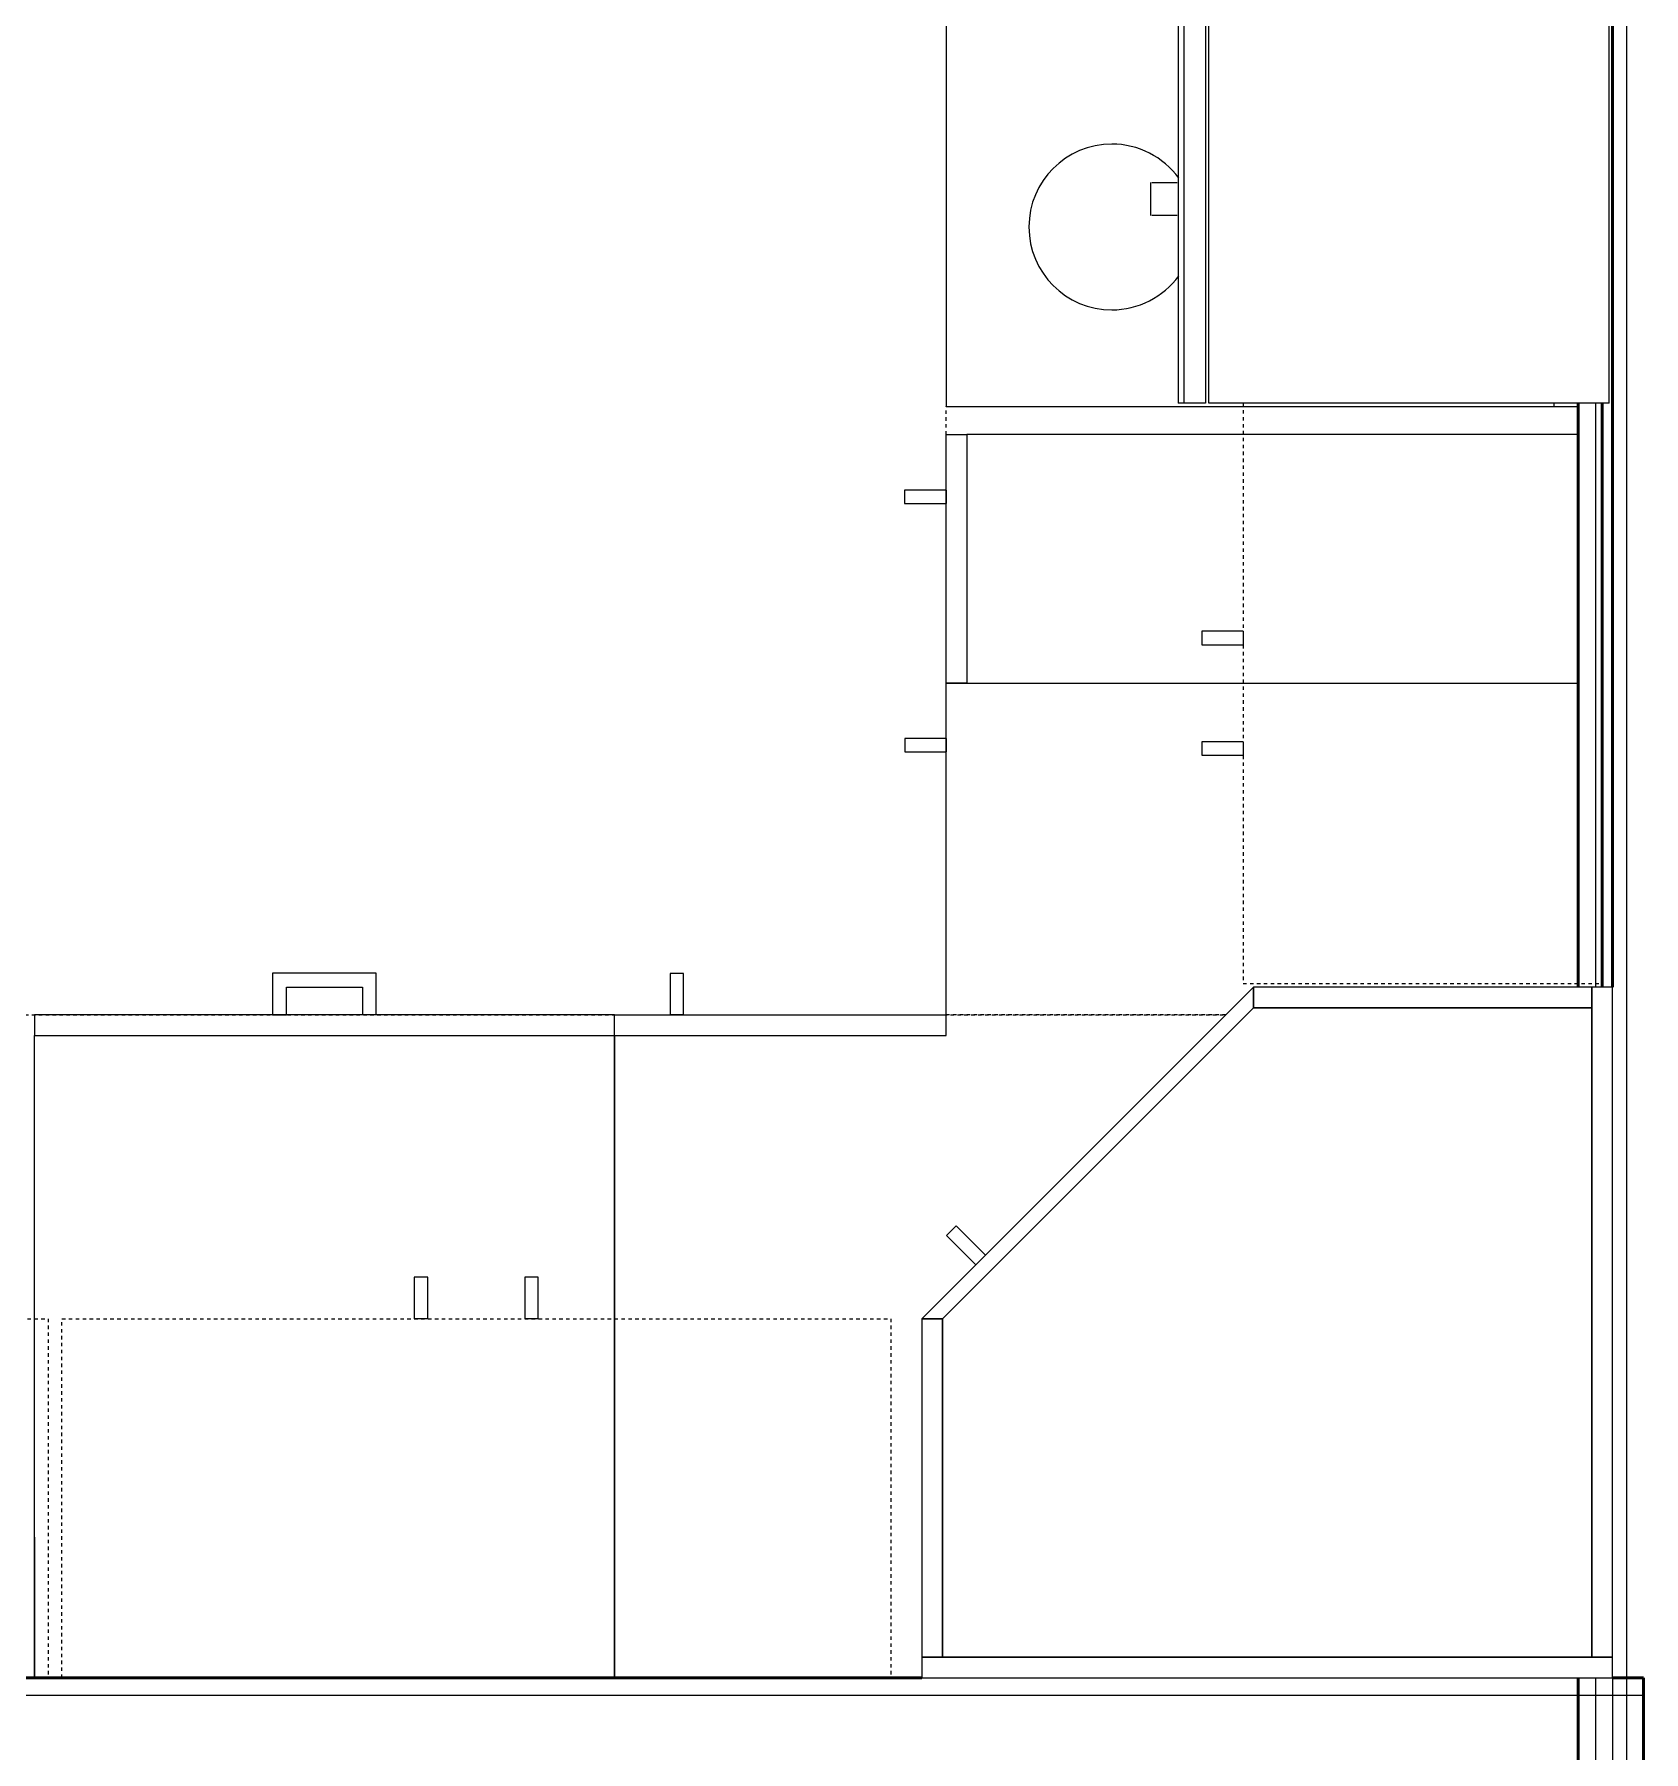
# Model space of a CAD drawing. Header units: inches. Extents: x -4266 to -1814, y 9706 to 12441.
# Drawn here: x -2573.3 to -2515, y 10647.7 to 10709.9 of the extents above; entities that cross this region are included whole.
import ezdxf

# ---------------------------------------------------------------- set-up
doc = ezdxf.new("R2010")
doc.units = ezdxf.units.IN
doc.header["$MEASUREMENT"] = 0
doc.linetypes.add('Dash', pattern=[0.25, 0.125, -0.125])
for name, color, linetype, lineweight in [('A-WALL', 113, 'Continuous', 13), ('A-WALL-3', 250, 'Continuous', 50), ('A-WALL-4', 10, 'Continuous', 13), ('I-WALL-3', 2, 'Continuous', 50), ('Q-CASE', 31, 'Continuous', 9), ('Q-CASE-2', 7, 'Continuous', 9), ('Q-CASE-4', 7, 'Dash', 9), ('Q-CASE-HDLN-1', 7, 'Dash', 9), ('Q-SPCQ-2', 7, 'Continuous', 9)]:
    doc.layers.add(name, color=color, linetype=linetype, lineweight=lineweight)

msp = doc.modelspace()

# ---------------------------------------------------------------- linework, layer by layer
at = {"layer": 'A-WALL'}
for p, q in [((-2516.12374, 10813.2394), (-2516.12374, 10675.4144)), ((-2515.62374, 10813.2394), (-2515.62374, 10457.5394)), ((-2516.74874, 10696.54501), (-2516.74874, 10675.4144)), ((-2516.74874, 10650.4144), (-2516.74874, 10457.5394)), ((-2516.12374, 10650.4144), (-2516.12374, 10457.5394))]:
    msp.add_line(p, q, dxfattribs=at)
at = {"layer": 'A-WALL-3'}
for p, q in [((-2516.12374, 10675.4144), (-2516.12374, 10739.4269)), ((-2516.49874, 10696.54501), (-2516.49874, 10675.4144)), ((-2541.12374, 10650.4144), (-2666.33904, 10650.4144)), ((-2515.00014, 10650.4144), (-2516.12374, 10650.4144)), ((-2515.00014, 10645.6644), (-2515.00014, 10650.4144))]:
    msp.add_line(p, q, dxfattribs=at)
at = {"layer": 'A-WALL-4'}
msp.add_line((-2666.33904, 10649.7894), (-2515.00014, 10649.7894), dxfattribs=at)
at = {"layer": 'I-WALL-3'}
for p, q in [((-2517.37374, 10696.54501), (-2517.37374, 10675.4144)), ((-2517.37374, 10650.4144), (-2517.37374, 10458.1644))]:
    msp.add_line(p, q, dxfattribs=at)
at = {"layer": 'Q-CASE'}
for p, q in [((-2529.12374, 10675.4144), (-2541.12374, 10663.4144)), ((-2529.12374, 10674.6644), (-2529.12374, 10675.4144)), ((-2540.37374, 10663.4144), (-2529.12374, 10674.6644)), ((-2541.12374, 10663.4144), (-2540.37374, 10663.4144))]:
    msp.add_line(p, q, dxfattribs=at)
at = {"layer": 'Q-CASE-2'}
for p, q in [((-2531.84948, 10726.4269), (-2531.84948, 10696.54501)), ((-2531.64384, 10726.4269), (-2531.64384, 10696.54501)), ((-2530.85644, 10726.4269), (-2530.85644, 10696.54501)), ((-2530.73833, 10696.54501), (-2530.73833, 10726.4269)), ((-2516.25014, 10696.54501), (-2516.25014, 10726.4269)), ((-2532.84928, 10704.53713), (-2532.84928, 10703.34502)), ((-2532.80012, 10704.53713), (-2531.88492, 10704.53713)), ((-2531.88492, 10703.34502), (-2532.80012, 10703.34502)), ((-2531.64384, 10696.54501), (-2531.84948, 10696.54501)), ((-2530.85644, 10696.54501), (-2531.64384, 10696.54501)), ((-2516.25014, 10696.54501), (-2530.73833, 10696.54501)), ((-2540.25014, 10695.4144), (-2539.50014, 10695.4144)), ((-2540.25014, 10686.4144), (-2540.25014, 10695.4144)), ((-2517.37374, 10695.4144), (-2539.50014, 10695.4144)), ((-2539.50014, 10695.4144), (-2539.50014, 10686.4144)), ((-2541.7494, 10693.40284), (-2541.7494, 10692.9144)), ((-2540.25014, 10693.40284), (-2541.7494, 10693.40284)), ((-2540.25014, 10693.40284), (-2540.25014, 10692.9144)), ((-2541.7494, 10692.9144), (-2540.25014, 10692.9144)), ((-2529.49874, 10688.29501), (-2530.99799, 10688.29501)), ((-2530.99799, 10688.29501), (-2530.99799, 10687.80656)), ((-2529.49874, 10688.29501), (-2529.49874, 10687.80656)), ((-2530.99799, 10687.80656), (-2529.49874, 10687.80656)), ((-2540.25014, 10673.6644), (-2540.25014, 10686.4144)), ((-2540.25014, 10686.4144), (-2517.37374, 10686.4144)), ((-2540.25014, 10674.4144), (-2540.25014, 10686.4144)), ((-2539.50014, 10686.4144), (-2540.25014, 10686.4144)), ((-2539.50014, 10686.4144), (-2517.37374, 10686.4144)), ((-2540.24608, 10684.4144), (-2541.74534, 10684.4144)), ((-2541.74534, 10684.4144), (-2541.74534, 10683.92595)), ((-2540.24608, 10684.4144), (-2540.24608, 10683.92595)), ((-2529.49874, 10684.29501), (-2530.99799, 10684.29501)), ((-2530.99799, 10684.29501), (-2530.99799, 10683.80656)), ((-2529.49874, 10684.29501), (-2529.49874, 10683.80656)), ((-2541.74534, 10683.92595), (-2540.24608, 10683.92595)), ((-2530.99799, 10683.80656), (-2529.49874, 10683.80656)), ((-2560.87514, 10675.9144), (-2564.62514, 10675.9144)), ((-2564.62514, 10675.9144), (-2564.62514, 10674.4144)), ((-2560.87514, 10674.4144), (-2560.87514, 10675.9144)), ((-2549.75014, 10675.91365), (-2550.23859, 10675.91365)), ((-2550.23859, 10675.91365), (-2550.23859, 10674.4144)), ((-2549.75014, 10674.4144), (-2549.75014, 10675.91365)), ((-2564.12577, 10675.41502), (-2561.37451, 10675.41502)), ((-2564.12577, 10674.4144), (-2564.12577, 10675.41502)), ((-2561.37451, 10675.41502), (-2561.37451, 10674.4144)), ((-2529.12374, 10675.4144), (-2529.12374, 10674.6644)), ((-2516.87374, 10675.4144), (-2529.12374, 10675.4144)), ((-2516.87374, 10674.6644), (-2516.87374, 10675.4144)), ((-2516.12374, 10675.4144), (-2516.87374, 10675.4144)), ((-2516.87374, 10675.4144), (-2516.87374, 10651.1644)), ((-2516.12374, 10651.1644), (-2516.12374, 10675.4144)), ((-2573.25014, 10674.4144), (-2573.25014, 10673.6644)), ((-2552.25014, 10674.4144), (-2573.25014, 10674.4144)), ((-2564.62514, 10674.4144), (-2564.12577, 10674.4144)), ((-2560.87514, 10674.4144), (-2561.37451, 10674.4144)), ((-2552.25014, 10673.6644), (-2552.25014, 10674.4144)), ((-2552.25014, 10674.4144), (-2540.25014, 10674.4144)), ((-2552.25014, 10650.4144), (-2552.25014, 10674.4144)), ((-2549.75014, 10674.4144), (-2550.23859, 10674.4144)), ((-2529.12374, 10674.6644), (-2540.37374, 10663.4144)), ((-2540.25014, 10673.6644), (-2540.25014, 10674.4144)), ((-2516.87374, 10674.6644), (-2529.12374, 10674.6644)), ((-2529.12374, 10674.6644), (-2516.87374, 10674.6644)), ((-2516.87374, 10651.1644), (-2516.87374, 10674.6644)), ((-2573.25014, 10650.4144), (-2573.25014, 10673.6644)), ((-2573.25014, 10673.6644), (-2552.25014, 10673.6644)), ((-2552.25014, 10673.6644), (-2552.25014, 10650.4144)), ((-2552.25014, 10673.6644), (-2540.25014, 10673.6644)), ((-2539.88577, 10666.77263), (-2540.23116, 10666.42724)), ((-2540.23116, 10666.42724), (-2539.17102, 10665.36711)), ((-2538.82564, 10665.71249), (-2539.88577, 10666.77263)), ((-2559.01169, 10664.91365), (-2559.50014, 10664.91365)), ((-2559.50014, 10664.91365), (-2559.50014, 10663.4144)), ((-2559.01169, 10663.4144), (-2559.01169, 10664.91365)), ((-2555.01169, 10664.91365), (-2555.50014, 10664.91365)), ((-2555.50014, 10664.91365), (-2555.50014, 10663.4144)), ((-2555.01169, 10663.4144), (-2555.01169, 10664.91365)), ((-2559.01169, 10663.4144), (-2559.50014, 10663.4144)), ((-2555.01169, 10663.4144), (-2555.50014, 10663.4144)), ((-2541.12374, 10663.4144), (-2541.12374, 10651.1644)), ((-2540.37374, 10663.4144), (-2541.12374, 10663.4144)), ((-2540.37374, 10663.4144), (-2540.37374, 10651.1644)), ((-2540.37374, 10651.1644), (-2540.37374, 10663.4144)), ((-2573.25014, 10655.51176), (-2573.25014, 10650.4144)), ((-2573.25014, 10650.4144), (-2573.25014, 10655.51176)), ((-2541.12374, 10651.1644), (-2540.37374, 10651.1644)), ((-2516.12374, 10651.1644), (-2541.12374, 10651.1644)), ((-2541.12374, 10651.1644), (-2541.12374, 10650.4144)), ((-2540.37374, 10651.1644), (-2516.87374, 10651.1644)), ((-2516.87374, 10651.1644), (-2516.12374, 10651.1644)), ((-2516.12374, 10650.4144), (-2516.12374, 10651.1644)), ((-2541.12374, 10650.4144), (-2516.12374, 10650.4144))]:
    msp.add_line(p, q, dxfattribs=at)
at = {"layer": 'Q-CASE-4'}
for p, q in [((-2516.49874, 10696.54501), (-2529.49874, 10696.54501)), ((-2529.49874, 10696.54501), (-2529.49874, 10675.54501)), ((-2516.49874, 10675.54501), (-2516.49874, 10696.54501)), ((-2529.49874, 10675.54501), (-2516.49874, 10675.54501)), ((-2605.75014, 10663.4144), (-2572.75014, 10663.4144)), ((-2572.75014, 10663.4144), (-2572.75014, 10650.4144)), ((-2572.25014, 10650.4144), (-2572.25014, 10663.4144)), ((-2572.25014, 10663.4144), (-2542.25014, 10663.4144)), ((-2542.25014, 10663.4144), (-2542.25014, 10650.4144)), ((-2572.75014, 10650.4144), (-2605.75014, 10650.4144)), ((-2542.25014, 10650.4144), (-2572.25014, 10650.4144))]:
    msp.add_line(p, q, dxfattribs=at)
at = {"layer": 'Q-CASE-HDLN-1'}
for p, q in [((-2540.25014, 10674.4144), (-2540.25014, 10696.4269)), ((-2666.33904, 10674.4144), (-2530.12374, 10674.4144)), ((-2530.12374, 10674.4144), (-2540.25014, 10674.4144))]:
    msp.add_line(p, q, dxfattribs=at)
at = {"layer": 'Q-SPCQ-2'}
for p, q in [((-2540.25014, 10726.4269), (-2540.25014, 10696.4269)), ((-2540.25014, 10696.4269), (-2517.37374, 10696.4269)), ((-2518.25014, 10696.54501), (-2518.25014, 10696.4269))]:
    msp.add_line(p, q, dxfattribs=at)
for start, end in [(90, 270), (36.1226865, 90), (270, 323.8773135)]:
    msp.add_arc((-2534.25014, 10702.9269), 3, start, end, dxfattribs=at)

doc.saveas('drawing.dxf')
